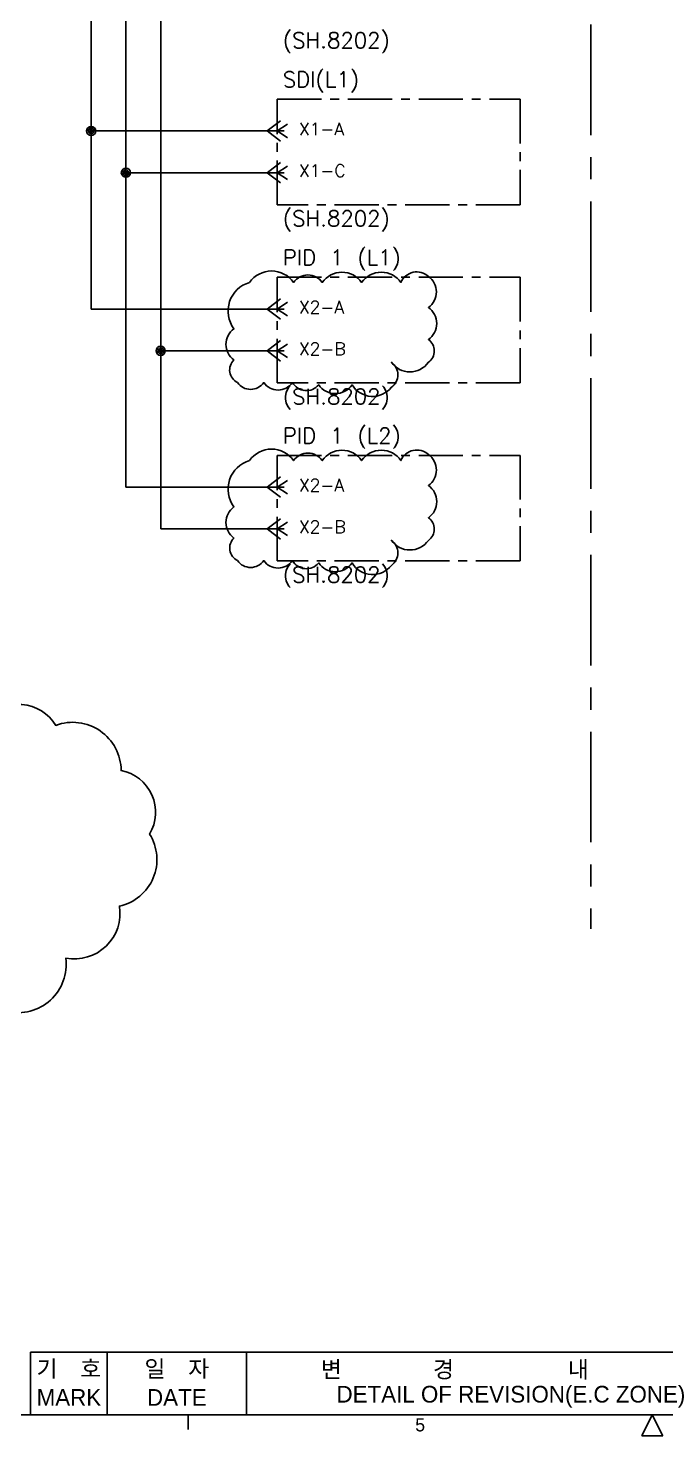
# Model space of a CAD drawing. Header units: millimetres. Extents: x 1015 to 1574, y -507 to -76.
# Drawn here: x 1205.1 to 1296.7, y -497.7 to -295.5 of the extents above; entities that cross this region are included whole.
import ezdxf
from ezdxf.enums import TextEntityAlignment as Align

# ---------------------------------------------------------------- set-up
doc = ezdxf.new("R2010")
doc.units = ezdxf.units.MM
doc.linetypes.add('CENTER', pattern=[50.8, 31.75, -6.35, 6.35, -6.35])
doc.layers.add('DC+', color=1, linetype='Continuous')
doc.layers.add('SYMS', color=7, linetype='Continuous')
doc.styles.add('ROMANS', font='txt', dxfattribs={"height": 0.2})
doc.styles.get("Standard").update_dxf_attribs({"font": 'txt.shx', "bigfont": 'whgtxt.shx'})
doc.styles.add('WD', font='romans.shx')

# ---------------------------------------------------------------- blocks, each defined once
blk = doc.blocks.new('HCN1JP')
for p, q in [((-0.062, 0), (0.062, 0.094)), ((-0.062, 0), (0.062, -0.094)), ((0.031, 0), (0.125, 0.062)), ((0.031, 0), (0.125, -0.062)), ((0.031, 0), (0.094, 0))]:
    blk.add_line(p, q)
at = {"style": 'WD', "width": 0.7}
for tag, p in [('INST', (0.156, 0.85)), ('LOC', (0.156, 0.68)), ('DESC1', (0.156, 0.511)), ('DESC2', (0.156, 0.354))]:
    blk.add_attdef(tag, p, '', height=0.125, dxfattribs=at)
at = {"style": 'WD'}
for tag, p, height in [('X2LINK', (0.062, 0.125), 0.01), ('TAG1', (0.156, 0.094), 0.125), ('X8LINK', (0.062, -0.125), 0.01)]:
    blk.add_attdef(tag, p, '', height=height, dxfattribs=at)
for tag, p, height, flags in [('X4TERMDESC02', (-0.081, 0.026), 0.01, 1), ('X4TERM02', (-0.062, 0), 0.0125, 1), ('X1TERM01', (0.094, 0), 0.0125, 1), ('X1TERMDESC01', (0.108, 0.021), 0.01, 1), ('FAMILY', (0.205, 0.059), 0.01, 9)]:
    blk.add_attdef(tag, p, '', height=height, dxfattribs=dict(at, flags=flags))
at = {"linetype": 'Continuous', "style": 'WD', "flags": 9}
for tag, p in [('ASSYCODE', (0.291, 0.037)), ('MFG', (0.29, 0.057)), ('CAT', (0.292, 0.077))]:
    blk.add_attdef(tag, text='', height=0.01, dxfattribs=at).set_placement(p, align=Align.CENTER)
at = {"linetype": 'Continuous', "style": 'WD', "flags": 8}
blk.add_attdef('TERM02', text='', height=0.125, dxfattribs=at).set_placement((-0.062, -0.047), align=Align.TOP_RIGHT)
blk.add_attdef('TERM01', text='', height=0.125, dxfattribs=at).set_placement((0.156, -0.047), align=Align.TOP_LEFT)
blk = doc.blocks.new('WDDOT')
for radius in [0.03, 0.0187, 0.00929]:
    blk.add_circle((0, 0), radius)

msp = doc.modelspace()

# ---------------------------------------------------------------- linework, layer by layer
at = {"color": 1, "linetype": 'CENTER', "ltscale": 0.5}
msp.add_line((1285.93, -117.18), (1285.93, -424.89), dxfattribs=at)
for p, q in [((1214.16, -128.85), (1214.16, -335.85)), ((1219.16, -134.85), (1219.16, -361.43)), ((1224.16, -140.85), (1224.16, -367.43))]:
    msp.add_line(p, q)
at = {"color": 5, "linetype": 'Continuous'}
for p, q in [((1205.47, -494.69), (1205.47, -485.69)), ((1205.47, -485.69), (1367.97, -485.69)), ((1028.07, -494.69), (1561.47, -494.69))]:
    msp.add_line(p, q, dxfattribs=at)
at = {"color": 6, "linetype": 'Continuous'}
for p, q in [((1216.47, -494.69), (1216.47, -485.69)), ((1236.47, -494.69), (1236.47, -485.69)), ((1228.09, -496.79), (1228.09, -494.69))]:
    msp.add_line(p, q, dxfattribs=at)
at = {"color": 2, "linetype": 'Continuous'}
for p, q in [((1293.27, -497.71), (1294.77, -494.69)), ((1294.77, -494.69), (1296.27, -497.71)), ((1293.27, -497.71), (1296.27, -497.71))]:
    msp.add_line(p, q, dxfattribs=at)
at = {"color": 1, "linetype": 'CENTER', "ltscale": 0.2}
for points in [[(1240.9, -305.71), (1275.8, -305.71), (1275.8, -320.88), (1240.9, -320.88)], [(1240.9, -331.29), (1275.8, -331.29), (1275.8, -346.46), (1240.9, -346.46)], [(1240.9, -356.88), (1275.8, -356.88), (1275.8, -372.04), (1240.9, -372.04)]]:
    msp.add_lwpolyline(points, close=True, dxfattribs=at)
at = {"color": 2}
for points in [[(1236.91, -332.03, -0.520567), (1243.25, -332.03, -0.520567), (1247.36, -332.03, -0.520567), (1253.02, -332.03, -0.520567), (1258.67, -332.03, -0.520567), (1262.61, -331.17, -0.520567), (1262.61, -335.62, -0.520567), (1262.61, -340.24, -0.520567), (1262.61, -343.5, -0.520567), (1257.3, -343.5, -0.520567), (1257.3, -347.09, -0.520567), (1251.64, -346.75, -0.520567), (1246.85, -346.75, -0.520567), (1243.08, -346.41, -0.520567), (1238.96, -346.41, -0.520567), (1235.19, -346.41, -0.520567), (1234.68, -343.15, -0.520567), (1234.68, -338.7, -0.520567)], [(1236.91, -357.61, -0.520567), (1243.25, -357.61, -0.520567), (1247.36, -357.61, -0.520567), (1253.02, -357.61, -0.520567), (1258.67, -357.61, -0.520567), (1262.61, -356.75, -0.520567), (1262.61, -361.2, -0.520567), (1262.61, -365.83, -0.520567), (1262.61, -369.08, -0.520567), (1257.3, -369.08, -0.520567), (1257.3, -372.67, -0.520567), (1251.64, -372.33, -0.520567), (1246.85, -372.33, -0.520567), (1243.08, -371.99, -0.520567), (1238.96, -371.99, -0.520567), (1235.19, -371.99, -0.520567), (1234.68, -368.74, -0.520567), (1234.68, -364.28, -0.520567)]]:
    msp.add_lwpolyline(points, format="xyb", close=True, dxfattribs=at)
at = {"color": 1}
msp.add_lwpolyline([(1198.98, -394.93, -0.520567), (1209.08, -395.65, -0.520567), (1209.08, -395.65, -0.520567), (1218.47, -402.14, -0.520567), (1218.47, -402.14, -0.520567), (1222.56, -411.28, -0.520567), (1222.56, -411.28, -0.520567), (1218.23, -421.62, -0.520567), (1218.23, -421.62, -0.520567), (1210.53, -429.08, -0.520567), (1210.53, -429.08, -0.520567), (1202.11, -436.77, -0.520567)], format="xyb", dxfattribs=at)
at = {"layer": 'DC+', "color": 0}
for p, q in [((1214.16, -310.27), (1240.9, -310.27)), ((1219.16, -316.27), (1240.9, -316.27)), ((1214.16, -335.85), (1240.9, -335.85)), ((1224.16, -341.85), (1240.9, -341.85)), ((1219.16, -361.43), (1240.9, -361.43)), ((1224.16, -367.43), (1240.9, -367.43))]:
    msp.add_line(p, q, dxfattribs=at)

# ---------------------------------------------------------------- block references
at = {"layer": 'SYMS'}
for name, p, xscale, yscale, zscale in [('HCN1JP', (1240.42, -310.27), 15.57742597156926, 15.57742597156926, 15.57742597156926), ('WDDOT', (1214.16, -310.27), 22, 22, 22), ('HCN1JP', (1240.42, -316.27), 15.57742597156926, 15.57742597156926, 15.57742597156926), ('WDDOT', (1219.16, -316.27), 22, 22, 22), ('HCN1JP', (1240.42, -335.85), 15.57742597156926, 15.57742597156926, 15.57742597156926), ('WDDOT', (1224.16, -341.85), 22, 22, 22), ('HCN1JP', (1240.42, -341.85), 15.57742597156926, 15.57742597156926, 15.57742597156926), ('HCN1JP', (1240.42, -361.43), 15.57742597156926, 15.57742597156926, 15.57742597156926), ('HCN1JP', (1240.42, -367.43), 15.57742597156926, 15.57742597156926, 15.57742597156926)]:
    msp.add_blockref(name, p, dxfattribs=dict(at, xscale=xscale, yscale=yscale, zscale=zscale))

# ---------------------------------------------------------------- texts
at = {"color": 0}
for s, p in [('(SH.8202)', (1241.71, -298.37)), ('SDI(L1)', (1241.71, -303.99)), ('(SH.8202)', (1241.71, -323.95)), ('PID 1 (L1)', (1241.71, -329.57)), ('(SH.8202)', (1241.71, -349.53)), ('PID 1 (L2)', (1241.71, -355.16)), ('(SH.8202)', (1241.71, -375.12))]:
    msp.add_text(s, height=2.24, dxfattribs=at).set_placement(p)
for s, p in [('X1-A', (1244.01, -309.99)), ('X1-C', (1244.01, -315.98)), ('X2-A', (1244.01, -335.58)), ('X2-B', (1244.01, -341.56)), ('X2-A', (1244.01, -361.16)), ('X2-B', (1244.01, -367.14))]:
    msp.add_text(s, height=1.8, dxfattribs=at).set_placement(p, align=Align.MIDDLE_LEFT)
at = {"color": 4, "attachment_point": 5, "style": 'ROMANS'}
for s, insert, char_height in [('{\\fﾱﾼﾸﾲￃﾼ|b0|i0|c129|p49;기\u3000호 }', (1210.97, -488.19), 2.4), ('{\\fﾱﾼﾸﾲￃﾼ|b0|i0|c129|p49;일\u3000자 }', (1226.47, -488.19), 2.4), ('{\\fﾱﾼﾸﾲￃﾼ|b0|i0|c129|p49;변\u3000\u3000\u3000\u3000경\u3000\u3000\u3000\u3000\u3000내\u3000\u3000\u3000\u3000역 }', (1274.47, -488.29), 2.4), ('{\\fﾱﾼﾸﾲￃﾼ|b0|i0|c129|p49;MARK }', (1210.97, -492.19), 2.4), ('{\\fﾱﾼﾸﾲￃﾼ|b0|i0|c129|p49;DATE }', (1226.47, -492.19), 2.4), ('{\\fﾱﾼﾸﾲￃﾼ|b0|i0|c129|p49;DETAIL OF REVISION(E.C ZONE) }', (1274.47, -492.09), 2.4), ('{\\fﾱﾼﾸﾲￃﾼ|b0|i0|c129|p49;5 }', (1261.43, -496.14), 1.9)]:
    msp.add_mtext(s, dxfattribs=dict(at, insert=insert, char_height=char_height))

doc.saveas('drawing.dxf')
